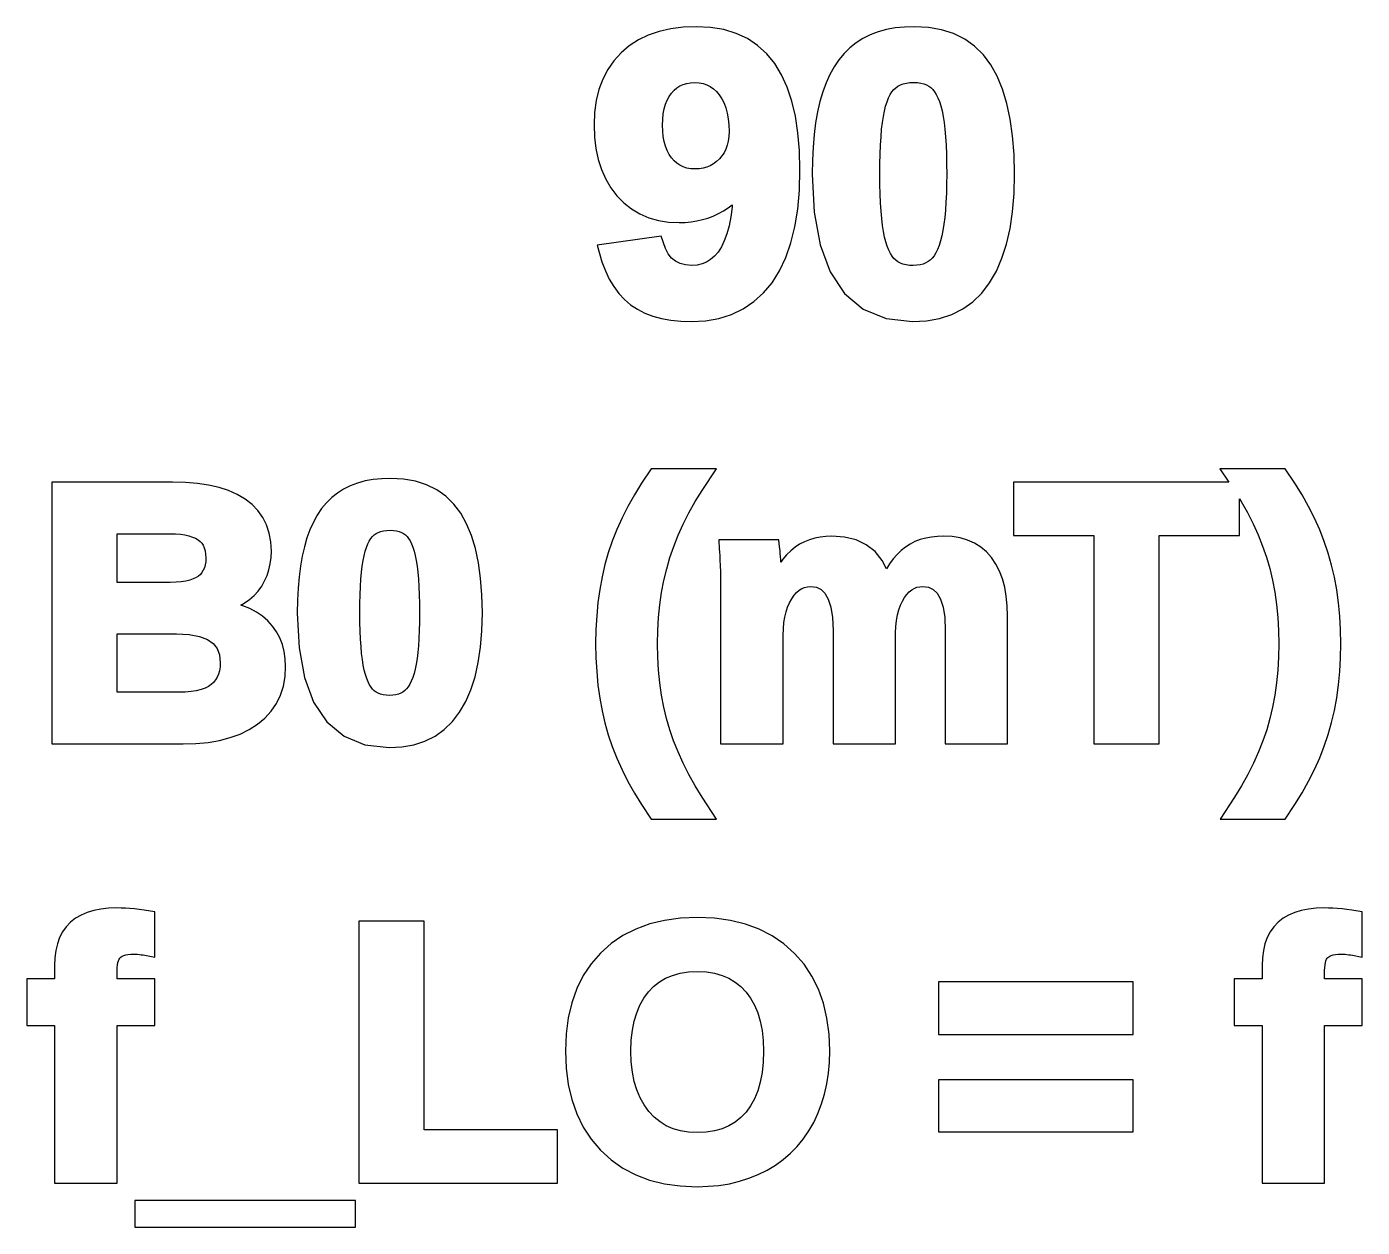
# Model space of a CAD drawing. Header units: metres. Extents: x 3 to 171, y -107 to -32.
# Drawn here: x 35.42 to 45.68, y -84.06 to -74.84 of the extents above; entities that cross this region are included whole.
import ezdxf

# ---------------------------------------------------------------- set-up
doc = ezdxf.new("R2010")
doc.units = ezdxf.units.M

msp = doc.modelspace()

# ---------------------------------------------------------------- linework, layer by layer
for p, q in [((40.4611, -74.8477), (40.3661, -74.8597)), ((40.5624, -74.8437), (40.4611, -74.8477)), ((40.6714, -74.8493), (40.5624, -74.8437)), ((40.7735, -74.8663), (40.6714, -74.8493)), ((42.1611, -74.8461), (42.0895, -74.8535)), ((42.2371, -74.8437), (42.1611, -74.8461)), ((42.3447, -74.8495), (42.2371, -74.8437)), ((42.4454, -74.8671), (42.3447, -74.8495)), ((40.1178, -74.9452), (40.0479, -74.9906)), ((40.1943, -74.9083), (40.1178, -74.9452)), ((40.2771, -74.8799), (40.1943, -74.9083)), ((40.3661, -74.8597), (40.2771, -74.8799)), ((40.8681, -74.895), (40.7735, -74.8663)), ((40.955, -74.9355), (40.8681, -74.895)), ((41.0336, -74.9878), (40.955, -74.9355)), ((41.8415, -74.9334), (41.7897, -74.9664)), ((41.8976, -74.9057), (41.8415, -74.9334)), ((41.9577, -74.8831), (41.8976, -74.9057)), ((42.0217, -74.8658), (41.9577, -74.8831)), ((42.0895, -74.8535), (42.0217, -74.8658)), ((42.5383, -74.8969), (42.4454, -74.8671)), ((42.6233, -74.9389), (42.5383, -74.8969)), ((42.6996, -74.9931), (42.6233, -74.9389)), ((39.9849, -75.0443), (39.9297, -75.1053)), ((40.0479, -74.9906), (39.9849, -75.0443)), ((41.1037, -75.0517), (41.0336, -74.9878)), ((41.1648, -75.1266), (41.1037, -75.0517)), ((41.6979, -75.0485), (41.6577, -75.0974)), ((41.7419, -75.0047), (41.6979, -75.0485)), ((41.7897, -74.9664), (41.7419, -75.0047)), ((42.7668, -75.0591), (42.6996, -74.9931)), ((39.9297, -75.1053), (39.883, -75.1728)), ((41.217, -75.2123), (41.1648, -75.1266)), ((41.6212, -75.1515), (41.5885, -75.2106)), ((41.6577, -75.0974), (41.6212, -75.1515)), ((42.8247, -75.1366), (42.7668, -75.0591)), ((42.8736, -75.2247), (42.8247, -75.1366)), ((39.8449, -75.2464), (39.8155, -75.3259)), ((39.883, -75.1728), (39.8449, -75.2464)), ((41.2607, -75.3084), (41.217, -75.2123)), ((41.5885, -75.2106), (41.5595, -75.2746)), ((42.9145, -75.3234), (42.8736, -75.2247)), ((39.8155, -75.3259), (39.7946, -75.4111)), ((40.3546, -75.3792), (40.3724, -75.3538)), ((40.3724, -75.3538), (40.3922, -75.3318)), ((40.3922, -75.3318), (40.4134, -75.3136)), ((40.4134, -75.3136), (40.4365, -75.2988)), ((40.4365, -75.2988), (40.4614, -75.2873)), ((40.4614, -75.2873), (40.4888, -75.2789)), ((40.4888, -75.2789), (40.5189, -75.2738)), ((40.5189, -75.2738), (40.5515, -75.272)), ((40.5515, -75.272), (40.5848, -75.274)), ((40.5848, -75.274), (40.6153, -75.2799)), ((40.6153, -75.2799), (40.6435, -75.2894)), ((40.6435, -75.2894), (40.6695, -75.3027)), ((40.6695, -75.3027), (40.6941, -75.3199)), ((40.6941, -75.3199), (40.7172, -75.3414)), ((40.7172, -75.3414), (40.739, -75.3675)), ((41.2961, -75.4147), (41.2607, -75.3084)), ((41.5341, -75.3435), (41.5123, -75.4175)), ((41.5595, -75.2746), (41.5341, -75.3435)), ((42.0514, -75.3652), (42.0648, -75.3441)), ((42.0648, -75.3441), (42.0787, -75.3268)), ((42.0787, -75.3268), (42.0936, -75.3127)), ((42.0936, -75.3127), (42.1102, -75.3008)), ((42.1102, -75.3008), (42.1292, -75.2909)), ((42.1292, -75.2909), (42.1509, -75.2829)), ((42.1509, -75.2829), (42.1754, -75.277)), ((42.1754, -75.277), (42.203, -75.2733)), ((42.203, -75.2733), (42.2335, -75.272)), ((42.2335, -75.272), (42.262, -75.2733)), ((42.262, -75.2733), (42.2875, -75.2768)), ((42.2875, -75.2768), (42.3103, -75.2826)), ((42.3103, -75.2826), (42.3304, -75.2903)), ((42.3304, -75.2903), (42.3483, -75.3)), ((42.3483, -75.3), (42.364, -75.3116)), ((42.364, -75.3116), (42.3783, -75.3256)), ((42.3783, -75.3256), (42.3918, -75.3427)), ((42.3918, -75.3427), (42.4048, -75.3637)), ((42.9476, -75.4326), (42.9145, -75.3234)), ((39.7946, -75.4111), (39.7822, -75.5018)), ((40.3167, -75.4745), (40.3268, -75.4392)), ((40.3268, -75.4392), (40.3394, -75.4077)), ((40.3394, -75.4077), (40.3546, -75.3792)), ((40.739, -75.3675), (40.7586, -75.3974)), ((40.7586, -75.3974), (40.7755, -75.4305)), ((40.7755, -75.4305), (40.7894, -75.467)), ((41.3234, -75.5313), (41.2961, -75.4147)), ((41.5123, -75.4175), (41.4939, -75.497)), ((42.0068, -75.4911), (42.0163, -75.4535)), ((42.0163, -75.4535), (42.027, -75.42)), ((42.027, -75.42), (42.0387, -75.3906)), ((42.0387, -75.3906), (42.0514, -75.3652)), ((42.4048, -75.3637), (42.4172, -75.389)), ((42.4172, -75.389), (42.4289, -75.4188)), ((42.4289, -75.4188), (42.4394, -75.4521)), ((42.4394, -75.4521), (42.449, -75.4902)), ((42.9731, -75.5524), (42.9476, -75.4326)), ((39.7822, -75.5018), (39.7781, -75.5978)), ((40.3034, -75.6009), (40.3049, -75.5551)), ((40.3049, -75.5551), (40.3093, -75.513)), ((40.3093, -75.513), (40.3167, -75.4745)), ((40.7894, -75.467), (40.8004, -75.507)), ((40.8004, -75.507), (40.8084, -75.5505)), ((40.8084, -75.5505), (40.8133, -75.5979)), ((41.3427, -75.6581), (41.3234, -75.5313)), ((41.4939, -75.497), (41.4789, -75.5818)), ((41.9916, -75.5792), (41.9987, -75.5325)), ((41.9987, -75.5325), (42.0068, -75.4911)), ((42.449, -75.4902), (42.4574, -75.5322)), ((42.4574, -75.5322), (42.4645, -75.5787)), ((42.9912, -75.6827), (42.9731, -75.5524)), ((39.7781, -75.5978), (39.7816, -75.6912)), ((40.3048, -75.646), (40.3034, -75.6009)), ((40.3093, -75.6877), (40.3048, -75.646)), ((40.8133, -75.5979), (40.815, -75.6483)), ((40.815, -75.6483), (40.8133, -75.6869)), ((41.3543, -75.7951), (41.3427, -75.6581)), ((41.4789, -75.5818), (41.4674, -75.672)), ((41.9807, -75.6892), (41.9856, -75.6311)), ((41.9856, -75.6311), (41.9916, -75.5792)), ((42.4645, -75.5787), (42.4707, -75.6311)), ((42.4707, -75.6311), (42.4758, -75.6892)), ((39.7816, -75.6912), (39.7921, -75.7793)), ((40.3165, -75.7263), (40.3093, -75.6877)), ((40.3266, -75.7618), (40.3165, -75.7263)), ((40.3393, -75.7942), (40.3266, -75.7618)), ((40.8008, -75.7545), (40.79, -75.7843)), ((40.8085, -75.7222), (40.8008, -75.7545)), ((40.8133, -75.6869), (40.8085, -75.7222)), ((41.4591, -75.7677), (41.4542, -75.8687)), ((41.4674, -75.672), (41.4591, -75.7677)), ((41.974, -75.8214), (41.9768, -75.753)), ((41.9768, -75.753), (41.9807, -75.6892)), ((42.4758, -75.6892), (42.4798, -75.7522)), ((42.4798, -75.7522), (42.4827, -75.8214)), ((43.0021, -75.8237), (42.9912, -75.6827)), ((39.7921, -75.7793), (39.8098, -75.8625)), ((39.8098, -75.8625), (39.8347, -75.9404)), ((40.3546, -75.8238), (40.3393, -75.7942)), ((40.3723, -75.8504), (40.3546, -75.8238)), ((40.392, -75.8734), (40.3723, -75.8504)), ((40.4134, -75.8925), (40.392, -75.8734)), ((40.7401, -75.8594), (40.718, -75.8798)), ((40.7598, -75.8364), (40.7401, -75.8594)), ((40.7764, -75.8115), (40.7598, -75.8364)), ((40.79, -75.7843), (40.7764, -75.8115)), ((41.3581, -75.9426), (41.3543, -75.7951)), ((41.4542, -75.8687), (41.4525, -75.9763)), ((41.9724, -75.8954), (41.974, -75.8214)), ((42.4827, -75.8214), (42.4844, -75.8954)), ((43.0057, -75.9754), (43.0021, -75.8237)), ((39.8347, -75.9404), (39.867, -76.0131)), ((40.4364, -75.9079), (40.4134, -75.8925)), ((40.4615, -75.9198), (40.4364, -75.9079)), ((40.4893, -75.9286), (40.4615, -75.9198)), ((40.5196, -75.9339), (40.4893, -75.9286)), ((40.5533, -75.9357), (40.5196, -75.9339)), ((40.5855, -75.9341), (40.5533, -75.9357)), ((40.6156, -75.9294), (40.5855, -75.9341)), ((40.6438, -75.9216), (40.6156, -75.9294)), ((40.6698, -75.9108), (40.6438, -75.9216)), ((40.6948, -75.8968), (40.6698, -75.9108)), ((40.718, -75.8798), (40.6948, -75.8968)), ((41.3539, -76.0995), (41.3581, -75.9426)), ((41.4525, -75.9763), (41.4675, -76.2681)), ((41.9718, -75.975), (41.9724, -75.8954)), ((41.9724, -76.0547), (41.9718, -75.975)), ((42.4849, -75.9757), (42.4843, -76.0523)), ((42.4844, -75.8954), (42.4849, -75.9757)), ((43.0019, -76.1249), (43.0057, -75.9754)), ((39.867, -76.0131), (39.9066, -76.0802)), ((39.9066, -76.0802), (39.9536, -76.1417)), ((41.9741, -76.1279), (41.9724, -76.0547)), ((42.4843, -76.0523), (42.4826, -76.1231)), ((39.9536, -76.1417), (40.007, -76.1962)), ((41.341, -76.2453), (41.3539, -76.0995)), ((41.9771, -76.1964), (41.9741, -76.1279)), ((42.4826, -76.1231), (42.4796, -76.1904)), ((42.9904, -76.2643), (43.0019, -76.1249)), ((40.007, -76.1962), (40.0658, -76.2426)), ((40.0658, -76.2426), (40.1298, -76.2806)), ((40.1298, -76.2806), (40.1987, -76.3102)), ((40.6924, -76.2973), (40.7328, -76.279)), ((40.7328, -76.279), (40.7715, -76.2581)), ((40.7715, -76.2581), (40.8075, -76.2347)), ((40.8075, -76.2347), (40.8389, -76.2102)), ((40.8374, -76.2297), (40.8276, -76.3048)), ((40.8389, -76.2102), (40.8374, -76.2297)), ((41.3196, -76.3801), (41.341, -76.2453)), ((41.4675, -76.2681), (41.5131, -76.5184)), ((41.9811, -76.2591), (41.9771, -76.1964)), ((41.9864, -76.3174), (41.9811, -76.2591)), ((42.4756, -76.2525), (42.4704, -76.309)), ((42.4796, -76.1904), (42.4756, -76.2525)), ((42.9713, -76.3936), (42.9904, -76.2643)), ((40.1987, -76.3102), (40.2723, -76.3311)), ((40.2723, -76.3311), (40.3502, -76.3436)), ((40.3502, -76.3436), (40.4319, -76.3476)), ((40.4319, -76.3476), (40.4777, -76.3462)), ((40.4777, -76.3462), (40.5222, -76.3421)), ((40.5222, -76.3421), (40.566, -76.3351)), ((40.566, -76.3351), (40.609, -76.3253)), ((40.609, -76.3253), (40.6511, -76.3127)), ((40.6511, -76.3127), (40.6924, -76.2973)), ((40.8142, -76.3729), (40.7976, -76.4338)), ((40.8276, -76.3048), (40.8142, -76.3729)), ((41.2894, -76.504), (41.3196, -76.3801)), ((41.9926, -76.3692), (41.9864, -76.3174)), ((42.0001, -76.4164), (41.9926, -76.3692)), ((42.464, -76.3611), (42.4566, -76.4081)), ((42.4704, -76.309), (42.464, -76.3611)), ((40.2934, -76.4527), (39.8012, -76.5217)), ((40.3251, -76.5463), (40.2934, -76.4527)), ((40.7778, -76.4875), (40.755, -76.534)), ((40.7976, -76.4338), (40.7778, -76.4875)), ((42.0087, -76.4584), (42.0001, -76.4164)), ((42.0184, -76.4963), (42.0087, -76.4584)), ((42.4382, -76.4888), (42.4272, -76.5231)), ((42.448, -76.4504), (42.4382, -76.4888)), ((42.4566, -76.4081), (42.448, -76.4504)), ((42.9442, -76.5129), (42.9713, -76.3936)), ((39.8012, -76.5217), (39.8386, -76.6495)), ((40.347, -76.5879), (40.3251, -76.5463)), ((40.3728, -76.6203), (40.347, -76.5879)), ((40.7296, -76.5736), (40.7021, -76.6061)), ((40.755, -76.534), (40.7296, -76.5736)), ((41.2501, -76.6169), (41.2894, -76.504)), ((41.5131, -76.5184), (41.5903, -76.7267)), ((42.0291, -76.53), (42.0184, -76.4963)), ((42.041, -76.5598), (42.0291, -76.53)), ((42.0536, -76.5852), (42.041, -76.5598)), ((42.0669, -76.6064), (42.0536, -76.5852)), ((42.4022, -76.5797), (42.3885, -76.6019)), ((42.4151, -76.5535), (42.4022, -76.5797)), ((42.4272, -76.5231), (42.4151, -76.5535)), ((42.9092, -76.6222), (42.9442, -76.5129)), ((39.8386, -76.6495), (39.8644, -76.718)), ((40.4028, -76.6448), (40.3728, -76.6203)), ((40.4378, -76.6623), (40.4028, -76.6448)), ((40.4792, -76.6733), (40.4378, -76.6623)), ((40.528, -76.6771), (40.4792, -76.6733)), ((40.5692, -76.6742), (40.528, -76.6771)), ((40.6067, -76.6657), (40.5692, -76.6742)), ((40.6409, -76.6516), (40.6067, -76.6657)), ((40.6726, -76.6319), (40.6409, -76.6516)), ((40.7021, -76.6061), (40.6726, -76.6319)), ((41.2017, -76.7187), (41.2501, -76.6169)), ((42.0804, -76.6234), (42.0669, -76.6064)), ((42.0949, -76.6374), (42.0804, -76.6234)), ((42.1109, -76.649), (42.0949, -76.6374)), ((42.1292, -76.6588), (42.1109, -76.649)), ((42.1495, -76.6666), (42.1292, -76.6588)), ((42.1728, -76.6724), (42.1495, -76.6666)), ((42.1988, -76.676), (42.1728, -76.6724)), ((42.2276, -76.6772), (42.1988, -76.676)), ((42.2557, -76.6759), (42.2276, -76.6772)), ((42.2813, -76.6722), (42.2557, -76.6759)), ((42.3042, -76.6661), (42.2813, -76.6722)), ((42.3246, -76.658), (42.3042, -76.6661)), ((42.3428, -76.6477), (42.3246, -76.658)), ((42.3593, -76.6352), (42.3428, -76.6477)), ((42.3743, -76.6202), (42.3593, -76.6352)), ((42.3885, -76.6019), (42.3743, -76.6202)), ((42.8661, -76.7213), (42.9092, -76.6222)), ((39.8644, -76.718), (39.8944, -76.7813)), ((39.8944, -76.7813), (39.9288, -76.8391)), ((41.1441, -76.8091), (41.2017, -76.7187)), ((41.5903, -76.7267), (41.7008, -76.8921)), ((42.8145, -76.8103), (42.8661, -76.7213)), ((39.9288, -76.8391), (39.9675, -76.8913)), ((39.9675, -76.8913), (40.0107, -76.9378)), ((41.0037, -76.9549), (41.0779, -76.8879)), ((41.0779, -76.8879), (41.1441, -76.8091)), ((41.7008, -76.8921), (41.8449, -77.012)), ((42.6857, -76.9554), (42.7544, -76.8886)), ((42.7544, -76.8886), (42.8145, -76.8103)), ((40.0107, -76.9378), (40.0583, -76.9784)), ((40.0583, -76.9784), (40.1107, -77.0131)), ((40.9218, -77.0099), (41.0037, -76.9549)), ((42.6085, -77.0103), (42.6857, -76.9554)), ((40.1107, -77.0131), (40.1679, -77.0422)), ((40.1679, -77.0422), (40.2299, -77.0658)), ((40.2299, -77.0658), (40.2965, -77.084)), ((40.2965, -77.084), (40.3676, -77.0968)), ((40.3676, -77.0968), (40.4432, -77.1045)), ((40.4432, -77.1045), (40.5239, -77.107)), ((40.5239, -77.107), (40.6329, -77.101)), ((40.6329, -77.101), (40.7361, -77.083)), ((40.7361, -77.083), (40.8325, -77.0526)), ((40.8325, -77.0526), (40.9218, -77.0099)), ((41.8449, -77.012), (42.0205, -77.0838)), ((42.0205, -77.0838), (42.2231, -77.1071)), ((42.2231, -77.1071), (42.3312, -77.1011)), ((42.3312, -77.1011), (42.4308, -77.0831)), ((42.4308, -77.0831), (42.5234, -77.0529)), ((42.5234, -77.0529), (42.6085, -77.0103)), ((38.0201, -78.3319), (37.9615, -78.3478)), ((38.0821, -78.3207), (38.0201, -78.3319)), ((38.1476, -78.314), (38.0821, -78.3207)), ((38.217, -78.3118), (38.1476, -78.314)), ((38.3153, -78.3171), (38.217, -78.3118)), ((38.4073, -78.3332), (38.3153, -78.3171)), ((38.4925, -78.3604), (38.4073, -78.3332)), ((40.2161, -78.2386), (40.1423, -78.3487)), ((40.7173, -78.2386), (40.2161, -78.2386)), ((40.6072, -78.4038), (40.7173, -78.2386)), ((45.0845, -78.2386), (44.5832, -78.2386)), ((44.5832, -78.2386), (44.6511, -78.3403)), ((45.1587, -78.3495), (45.0845, -78.2386)), ((36.5415, -78.3403), (35.6161, -78.3403)), ((35.6161, -78.3403), (35.6161, -80.3512)), ((36.6401, -78.3428), (36.5415, -78.3403)), ((36.7327, -78.3505), (36.6401, -78.3428)), ((36.8189, -78.3634), (36.7327, -78.3505)), ((36.8985, -78.3817), (36.8189, -78.3634)), ((36.9718, -78.4055), (36.8985, -78.3817)), ((37.0385, -78.4349), (36.9718, -78.4055)), ((37.0986, -78.4702), (37.0385, -78.4349)), ((37.8075, -78.4242), (37.7637, -78.4593)), ((37.855, -78.3939), (37.8075, -78.4242)), ((37.9064, -78.3685), (37.855, -78.3939)), ((37.9615, -78.3478), (37.9064, -78.3685)), ((38.5703, -78.3989), (38.4925, -78.3604)), ((38.6403, -78.4486), (38.5703, -78.3989)), ((40.0876, -78.4376), (40.0378, -78.5265)), ((40.1423, -78.3487), (40.0876, -78.4376)), ((40.5541, -78.4904), (40.6072, -78.4038)), ((44.6511, -78.3403), (42.9982, -78.3403)), ((42.9982, -78.3403), (42.9982, -78.7495)), ((45.2136, -78.439), (45.1587, -78.3495)), ((45.2636, -78.5285), (45.2136, -78.439)), ((37.1517, -78.5114), (37.0986, -78.4702)), ((37.1971, -78.5585), (37.1517, -78.5114)), ((37.7234, -78.4994), (37.6865, -78.5443)), ((37.7637, -78.4593), (37.7234, -78.4994)), ((38.7019, -78.5092), (38.6403, -78.4486)), ((38.7549, -78.5801), (38.7019, -78.5092)), ((40.0378, -78.5265), (39.9928, -78.6156)), ((40.5059, -78.5766), (40.5541, -78.4904)), ((44.7338, -78.7495), (44.7338, -78.4695)), ((44.7338, -78.4695), (44.7459, -78.4892)), ((44.7459, -78.4892), (44.7938, -78.5748)), ((45.3087, -78.6181), (45.2636, -78.5285)), ((37.2345, -78.6112), (37.1971, -78.5585)), ((37.2635, -78.6692), (37.2345, -78.6112)), ((37.6532, -78.5938), (37.6233, -78.6478)), ((37.6865, -78.5443), (37.6532, -78.5938)), ((38.7997, -78.6607), (38.7549, -78.5801)), ((39.9928, -78.6156), (39.9527, -78.7047)), ((40.4624, -78.6627), (40.5059, -78.5766)), ((44.7938, -78.5748), (44.8373, -78.6608)), ((45.3488, -78.7076), (45.3087, -78.6181)), ((36.1162, -79.1106), (36.1162, -78.7373)), ((36.1162, -78.7373), (36.5213, -78.7373)), ((36.5213, -78.7373), (36.5639, -78.7384)), ((36.5639, -78.7384), (36.6019, -78.7414)), ((36.6019, -78.7414), (36.6367, -78.7465)), ((36.6367, -78.7465), (36.6673, -78.7533)), ((37.2841, -78.7319), (37.2635, -78.6692)), ((37.2963, -78.7991), (37.2841, -78.7319)), ((37.5968, -78.7063), (37.5736, -78.7692)), ((37.6233, -78.6478), (37.5968, -78.7063)), ((38.0762, -78.7586), (38.0894, -78.7462)), ((38.0894, -78.7462), (38.104, -78.7357)), ((38.104, -78.7357), (38.1206, -78.7271)), ((38.1206, -78.7271), (38.1399, -78.7199)), ((38.1399, -78.7199), (38.1616, -78.7147)), ((38.1616, -78.7147), (38.1863, -78.7114)), ((38.1863, -78.7114), (38.2136, -78.7102)), ((38.2136, -78.7102), (38.2392, -78.7113)), ((38.2392, -78.7113), (38.2619, -78.7145)), ((38.2619, -78.7145), (38.282, -78.7196)), ((38.282, -78.7196), (38.3, -78.7265)), ((38.3, -78.7265), (38.3155, -78.735)), ((38.3155, -78.735), (38.3294, -78.7452)), ((38.3294, -78.7452), (38.3419, -78.7574)), ((38.837, -78.7509), (38.7997, -78.6607)), ((39.9527, -78.7047), (39.9175, -78.794)), ((40.4237, -78.7484), (40.4624, -78.6627)), ((44.8373, -78.6608), (44.8761, -78.7464)), ((44.8761, -78.7464), (44.9101, -78.8319)), ((45.384, -78.7972), (45.3488, -78.7076)), ((36.6673, -78.7533), (36.6946, -78.7619)), ((36.6946, -78.7619), (36.7179, -78.772)), ((36.7179, -78.772), (36.7374, -78.7831)), ((36.7374, -78.7831), (36.7531, -78.7954)), ((36.7531, -78.7954), (36.7659, -78.8094)), ((36.7659, -78.8094), (36.7766, -78.8258)), ((36.7766, -78.8258), (36.7853, -78.8451)), ((36.7853, -78.8451), (36.7918, -78.8679)), ((37.3002, -78.87), (37.2963, -78.7991)), ((37.5536, -78.8368), (37.5368, -78.9093)), ((37.5736, -78.7692), (37.5536, -78.8368)), ((38.0205, -78.8719), (38.0301, -78.8419)), ((38.0301, -78.8419), (38.0408, -78.8152)), ((38.0408, -78.8152), (38.0521, -78.7927)), ((38.0521, -78.7927), (38.0641, -78.7738)), ((38.0641, -78.7738), (38.0762, -78.7586)), ((38.3419, -78.7574), (38.3538, -78.7725)), ((38.3538, -78.7725), (38.3654, -78.7913)), ((38.3654, -78.7913), (38.3766, -78.8141)), ((38.3766, -78.8141), (38.3869, -78.8404)), ((38.3869, -78.8404), (38.3965, -78.871)), ((38.8672, -78.8506), (38.837, -78.7509)), ((39.9175, -78.794), (39.8872, -78.8833)), ((40.3603, -78.9194), (40.3896, -78.8341)), ((40.3896, -78.8341), (40.4237, -78.7484)), ((41.1953, -78.7838), (40.7347, -78.7838)), ((40.7347, -78.7838), (40.7393, -78.8544)), ((41.2024, -78.837), (41.1953, -78.7838)), ((41.2038, -78.8507), (41.2024, -78.837)), ((41.3208, -78.8408), (41.2877, -78.8674)), ((41.3558, -78.8179), (41.3208, -78.8408)), ((41.3926, -78.7987), (41.3558, -78.8179)), ((41.4312, -78.7829), (41.3926, -78.7987)), ((41.4716, -78.7707), (41.4312, -78.7829)), ((41.5135, -78.7621), (41.4716, -78.7707)), ((41.5569, -78.757), (41.5135, -78.7621)), ((41.6027, -78.7552), (41.5569, -78.757)), ((41.7003, -78.7623), (41.6027, -78.7552)), ((41.7892, -78.7841), (41.7003, -78.7623)), ((41.868, -78.8213), (41.7892, -78.7841)), ((41.9352, -78.874), (41.868, -78.8213)), ((42.1681, -78.8392), (42.1349, -78.8656)), ((42.2034, -78.8166), (42.1681, -78.8392)), ((42.2413, -78.7976), (42.2034, -78.8166)), ((42.2814, -78.7822), (42.2413, -78.7976)), ((42.3237, -78.7703), (42.2814, -78.7822)), ((42.3681, -78.7619), (42.3237, -78.7703)), ((42.4146, -78.7569), (42.3681, -78.7619)), ((42.4634, -78.7553), (42.4146, -78.7569)), ((42.5275, -78.7585), (42.4634, -78.7553)), ((42.5882, -78.7684), (42.5275, -78.7585)), ((42.6453, -78.785), (42.5882, -78.7684)), ((42.6983, -78.8087), (42.6453, -78.785)), ((42.747, -78.8393), (42.6983, -78.8087)), ((42.7908, -78.8767), (42.747, -78.8393)), ((42.9982, -78.7495), (43.6153, -78.7495)), ((43.6153, -78.7495), (43.6153, -80.3512)), ((44.1154, -80.3512), (44.1154, -78.7495)), ((44.1154, -78.7495), (44.7338, -78.7495)), ((44.9101, -78.8319), (44.9397, -78.9176)), ((45.4141, -78.8868), (45.384, -78.7972)), ((36.7918, -78.8679), (36.7959, -78.8944)), ((36.7959, -78.8944), (36.7973, -78.9246)), ((36.7973, -78.9246), (36.796, -78.9521)), ((37.2921, -78.9679), (37.2982, -78.92)), ((37.2982, -78.92), (37.3002, -78.87)), ((37.5368, -78.9093), (37.5232, -78.9866)), ((37.9983, -78.9856), (38.0046, -78.9433)), ((38.0046, -78.9433), (38.012, -78.9057)), ((38.012, -78.9057), (38.0205, -78.8719)), ((38.3965, -78.871), (38.4051, -78.9048)), ((38.4051, -78.9048), (38.4127, -78.9431)), ((38.4127, -78.9431), (38.4192, -78.9851)), ((38.8905, -78.9598), (38.8672, -78.8506)), ((39.8872, -78.8833), (39.8613, -78.9742)), ((40.3353, -79.006), (40.3603, -78.9194)), ((40.7393, -78.8544), (40.7404, -78.8723)), ((40.7404, -78.8723), (40.7426, -78.9099)), ((40.7426, -78.9099), (40.7436, -78.9296)), ((40.7436, -78.9296), (40.7446, -78.95)), ((40.7446, -78.95), (40.7456, -78.9711)), ((41.2054, -78.8675), (41.2038, -78.8507)), ((41.2069, -78.8876), (41.2054, -78.8675)), ((41.2086, -78.9111), (41.2069, -78.8876)), ((41.2104, -78.938), (41.2086, -78.9111)), ((41.2114, -78.9542), (41.2104, -78.938)), ((41.2271, -78.9324), (41.2114, -78.9542)), ((41.2564, -78.8981), (41.2271, -78.9324)), ((41.2877, -78.8674), (41.2564, -78.8981)), ((41.9895, -78.9412), (41.9352, -78.874)), ((42.0227, -79.0061), (41.9895, -78.9412)), ((42.074, -78.9305), (42.0461, -78.9686)), ((42.1035, -78.8961), (42.074, -78.9305)), ((42.1349, -78.8656), (42.1035, -78.8961)), ((42.8295, -78.9204), (42.7908, -78.8767)), ((42.8629, -78.9699), (42.8295, -78.9204)), ((44.9397, -78.9176), (44.9648, -79.0041)), ((45.4398, -78.9778), (45.4141, -78.8868)), ((36.7552, -79.0486), (36.7403, -79.0619)), ((36.7676, -79.0338), (36.7552, -79.0486)), ((36.7779, -79.0171), (36.7676, -79.0338)), ((36.7861, -78.9981), (36.7779, -79.0171)), ((36.7922, -78.9766), (36.7861, -78.9981)), ((36.796, -78.9521), (36.7922, -78.9766)), ((37.2675, -79.0578), (37.2819, -79.0138)), ((37.2819, -79.0138), (37.2921, -78.9679)), ((37.5232, -78.9866), (37.5126, -79.0688)), ((37.9883, -79.0852), (37.9928, -79.0327)), ((37.9928, -79.0327), (37.9983, -78.9856)), ((38.4192, -78.9851), (38.4248, -79.0327)), ((38.4248, -79.0327), (38.4294, -79.0855)), ((38.907, -79.0786), (38.8905, -78.9598)), ((39.8613, -78.9742), (39.8394, -79.068)), ((40.3141, -79.0951), (40.3353, -79.006)), ((40.7456, -78.9711), (40.7465, -78.9931)), ((40.7465, -78.9931), (40.7472, -79.0168)), ((40.7472, -79.0168), (40.7478, -79.0423)), ((40.7478, -79.0423), (40.7483, -79.0693)), ((42.0461, -78.9686), (42.0227, -79.0061)), ((42.8908, -79.0245), (42.8629, -78.9699)), ((42.9133, -79.084), (42.8908, -79.0245)), ((44.9648, -79.0041), (44.9863, -79.0939)), ((45.4615, -79.0715), (45.4398, -78.9778)), ((36.5239, -79.1106), (36.1162, -79.1106)), ((36.5686, -79.1095), (36.5239, -79.1106)), ((36.608, -79.1062), (36.5686, -79.1095)), ((36.6431, -79.1007), (36.608, -79.1062)), ((36.674, -79.0933), (36.6431, -79.1007)), ((36.7004, -79.0842), (36.674, -79.0933)), ((36.7223, -79.0737), (36.7004, -79.0842)), ((36.7403, -79.0619), (36.7223, -79.0737)), ((37.1989, -79.1766), (37.2259, -79.1393)), ((37.2259, -79.1393), (37.2488, -79.0997)), ((37.2488, -79.0997), (37.2675, -79.0578)), ((37.5051, -79.1559), (37.5006, -79.248)), ((37.5126, -79.0688), (37.5051, -79.1559)), ((37.9823, -79.2051), (37.9848, -79.1432)), ((37.9848, -79.1432), (37.9883, -79.0852)), ((38.4294, -79.0855), (38.433, -79.1425)), ((38.433, -79.1425), (38.4356, -79.2051)), ((38.9169, -79.207), (38.907, -79.0786)), ((39.8394, -79.068), (39.8216, -79.1648)), ((40.2966, -79.1872), (40.3141, -79.0951)), ((40.7483, -79.0693), (40.7486, -79.0986)), ((40.7486, -79.0986), (40.7488, -79.1295)), ((40.7488, -79.1295), (40.7489, -79.1621)), ((41.3726, -79.1576), (41.3937, -79.1488)), ((41.3937, -79.1488), (41.416, -79.1434)), ((41.416, -79.1434), (41.439, -79.1417)), ((41.439, -79.1417), (41.4851, -79.1479)), ((41.4851, -79.1479), (41.5206, -79.1647)), ((42.2162, -79.1679), (42.2358, -79.1563)), ((42.2358, -79.1563), (42.2561, -79.1482)), ((42.2561, -79.1482), (42.278, -79.1433)), ((42.278, -79.1433), (42.3, -79.1417)), ((42.3, -79.1417), (42.3463, -79.1479)), ((42.3463, -79.1479), (42.3817, -79.1647)), ((42.9306, -79.1483), (42.9133, -79.084)), ((42.9428, -79.2173), (42.9306, -79.1483)), ((44.9863, -79.0939), (45.0037, -79.1856)), ((45.4792, -79.1679), (45.4615, -79.0715)), ((37.0918, -79.2702), (37.1316, -79.2426)), ((37.1316, -79.2426), (37.1674, -79.2113)), ((37.1674, -79.2113), (37.1989, -79.1766)), ((37.5006, -79.248), (37.4991, -79.346)), ((37.9808, -79.2724), (37.9823, -79.2051)), ((38.4356, -79.2051), (38.4372, -79.2725)), ((38.9202, -79.3451), (38.9169, -79.207)), ((39.8216, -79.1648), (39.8077, -79.2645)), ((40.2831, -79.2819), (40.2966, -79.1872)), ((40.7489, -79.1621), (40.7489, -80.3512)), ((41.2783, -79.2665), (41.2952, -79.2358)), ((41.2952, -79.2358), (41.3137, -79.209)), ((41.3137, -79.209), (41.3328, -79.1873)), ((41.3328, -79.1873), (41.3524, -79.1703)), ((41.3524, -79.1703), (41.3726, -79.1576)), ((41.5206, -79.1647), (41.5504, -79.1935)), ((41.5504, -79.1935), (41.576, -79.238)), ((41.576, -79.238), (41.5959, -79.3002)), ((42.1303, -79.2862), (42.1446, -79.2549)), ((42.1446, -79.2549), (42.161, -79.2269)), ((42.161, -79.2269), (42.1788, -79.2028)), ((42.1788, -79.2028), (42.1973, -79.1832)), ((42.1973, -79.1832), (42.2162, -79.1679)), ((42.3817, -79.1647), (42.4117, -79.1936)), ((42.4117, -79.1936), (42.4372, -79.238)), ((42.4372, -79.238), (42.4571, -79.3002)), ((42.9501, -79.291), (42.9428, -79.2173)), ((45.0037, -79.1856), (45.0173, -79.2809)), ((45.493, -79.2671), (45.4792, -79.1679)), ((37.0657, -79.2845), (37.0918, -79.2702)), ((37.0809, -79.2893), (37.0657, -79.2845)), ((37.1357, -79.3119), (37.0809, -79.2893)), ((37.1862, -79.3389), (37.1357, -79.3119)), ((37.2323, -79.3704), (37.1862, -79.3389)), ((37.4991, -79.346), (37.5128, -79.6117)), ((37.9803, -79.3447), (37.9808, -79.2724)), ((37.9808, -79.4172), (37.9803, -79.3447)), ((38.4377, -79.3454), (38.4371, -79.415)), ((38.4372, -79.2725), (38.4377, -79.3454)), ((38.9167, -79.4813), (38.9202, -79.3451)), ((39.8077, -79.2645), (39.7979, -79.3671)), ((40.2734, -79.3798), (40.2831, -79.2819)), ((41.2424, -79.3766), (41.2519, -79.3369)), ((41.2519, -79.3369), (41.2639, -79.3001)), ((41.2639, -79.3001), (41.2783, -79.2665)), ((41.5959, -79.3002), (41.6085, -79.3804)), ((42.0998, -79.4027), (42.1077, -79.3602)), ((42.1077, -79.3602), (42.1179, -79.3214)), ((42.1179, -79.3214), (42.1303, -79.2862)), ((42.4571, -79.3002), (42.4697, -79.3804)), ((42.9525, -79.3687), (42.9501, -79.291)), ((45.0173, -79.2809), (45.0271, -79.3788)), ((45.5028, -79.369), (45.493, -79.2671)), ((37.2737, -79.4062), (37.2323, -79.3704)), ((37.31, -79.4462), (37.2737, -79.4062)), ((37.3408, -79.4898), (37.31, -79.4462)), ((37.9824, -79.4836), (37.9808, -79.4172)), ((38.4371, -79.415), (38.4356, -79.4792)), ((39.7979, -79.3671), (39.7919, -79.4726)), ((40.2676, -79.4795), (40.2734, -79.3798)), ((41.2314, -79.4659), (41.2356, -79.4194)), ((41.2356, -79.4194), (41.2424, -79.3766)), ((41.6085, -79.3804), (41.6129, -79.4792)), ((42.0912, -79.4984), (42.0943, -79.4491)), ((42.0943, -79.4491), (42.0998, -79.4027)), ((42.4697, -79.3804), (42.4741, -79.4792)), ((42.9525, -80.3512), (42.9525, -79.3687)), ((45.0271, -79.3788), (45.033, -79.4792)), ((45.5087, -79.4737), (45.5028, -79.369)), ((36.1162, -79.9542), (36.1162, -79.5063)), ((36.1162, -79.5063), (36.5722, -79.5063)), ((36.5722, -79.5063), (36.6696, -79.5115)), ((36.6696, -79.5115), (36.7483, -79.5265)), ((36.7483, -79.5265), (36.8092, -79.5501)), ((36.8092, -79.5501), (36.8533, -79.5808)), ((37.366, -79.537), (37.3408, -79.4898)), ((37.3855, -79.5874), (37.366, -79.537)), ((37.9851, -79.5458), (37.9824, -79.4836)), ((37.9888, -79.603), (37.9851, -79.5458)), ((38.4329, -79.5403), (38.4292, -79.5967)), ((38.4356, -79.4792), (38.4329, -79.5403)), ((38.9063, -79.6083), (38.9167, -79.4813)), ((39.7919, -79.4726), (39.79, -79.5811)), ((40.2657, -79.5824), (40.2676, -79.4795)), ((41.23, -79.5151), (41.2314, -79.4659)), ((41.23, -80.3512), (41.23, -79.5151)), ((41.6129, -79.4792), (41.6129, -80.3512)), ((42.0912, -80.3512), (42.0912, -79.4984)), ((42.4741, -79.4792), (42.4741, -80.3512)), ((45.033, -79.4792), (45.0349, -79.5824)), ((45.5106, -79.5811), (45.5087, -79.4737)), ((36.8533, -79.5808), (36.8834, -79.6186)), ((36.8834, -79.6186), (36.9018, -79.6657)), ((36.9018, -79.6657), (36.9085, -79.7264)), ((37.3992, -79.6408), (37.3855, -79.5874)), ((37.4074, -79.697), (37.3992, -79.6408)), ((37.5128, -79.6117), (37.5544, -79.84)), ((37.9935, -79.6556), (37.9888, -79.603)), ((37.9992, -79.7025), (37.9935, -79.6556)), ((38.4245, -79.648), (38.4187, -79.6951)), ((38.4292, -79.5967), (38.4245, -79.648)), ((38.8888, -79.7262), (38.9063, -79.6083)), ((39.79, -79.5811), (39.7919, -79.6899)), ((40.2676, -79.685), (40.2657, -79.5824)), ((45.0349, -79.5824), (45.033, -79.6854)), ((45.5087, -79.6892), (45.5106, -79.5811)), ((36.907, -79.7584), (36.9024, -79.7885)), ((36.9085, -79.7264), (36.907, -79.7584)), ((37.4058, -79.8338), (37.4101, -79.7563)), ((37.4101, -79.7563), (37.4074, -79.697)), ((38.006, -79.7454), (37.9992, -79.7025)), ((38.0137, -79.7832), (38.006, -79.7454)), ((38.412, -79.7376), (38.4042, -79.776)), ((38.4187, -79.6951), (38.412, -79.7376)), ((38.8642, -79.835), (38.8888, -79.7262)), ((39.7919, -79.6899), (39.7979, -79.7958)), ((40.2733, -79.7845), (40.2676, -79.685)), ((45.033, -79.6854), (45.0273, -79.7851)), ((45.5028, -79.7944), (45.5087, -79.6892)), ((36.8724, -79.8598), (36.857, -79.8785)), ((36.8849, -79.8389), (36.8724, -79.8598)), ((36.895, -79.8152), (36.8849, -79.8389)), ((36.9024, -79.7885), (36.895, -79.8152)), ((37.3928, -79.9072), (37.4058, -79.8338)), ((37.5544, -79.84), (37.6249, -80.0302)), ((38.0224, -79.8173), (38.0137, -79.7832)), ((38.0323, -79.848), (38.0224, -79.8173)), ((38.0428, -79.8745), (38.0323, -79.848)), ((38.0541, -79.8972), (38.0428, -79.8745)), ((38.3747, -79.8688), (38.3631, -79.8923)), ((38.3855, -79.8416), (38.3747, -79.8688)), ((38.3954, -79.8106), (38.3855, -79.8416)), ((38.4042, -79.776), (38.3954, -79.8106)), ((38.8322, -79.9347), (38.8642, -79.835)), ((39.7979, -79.7958), (39.8077, -79.8987)), ((40.283, -79.8817), (40.2733, -79.7845)), ((45.0273, -79.7851), (45.0177, -79.8825)), ((45.493, -79.8969), (45.5028, -79.7944)), ((36.5876, -79.9542), (36.1162, -79.9542)), ((36.6385, -79.9528), (36.5876, -79.9542)), ((36.6839, -79.9489), (36.6385, -79.9528)), ((36.7242, -79.9424), (36.6839, -79.9489)), ((36.7602, -79.9335), (36.7242, -79.9424)), ((36.7909, -79.9225), (36.7602, -79.9335)), ((36.8171, -79.9095), (36.7909, -79.9225)), ((36.8389, -79.8949), (36.8171, -79.9095)), ((36.857, -79.8785), (36.8389, -79.8949)), ((37.3397, -80.0402), (37.3707, -79.9762)), ((37.3707, -79.9762), (37.3928, -79.9072)), ((38.0659, -79.9161), (38.0541, -79.8972)), ((38.0778, -79.9311), (38.0659, -79.9161)), ((38.0906, -79.9434), (38.0778, -79.9311)), ((38.1047, -79.9537), (38.0906, -79.9434)), ((38.1206, -79.9622), (38.1047, -79.9537)), ((38.1387, -79.9691), (38.1206, -79.9622)), ((38.1593, -79.9743), (38.1387, -79.9691)), ((38.1824, -79.9775), (38.1593, -79.9743)), ((38.2563, -79.9741), (38.2334, -79.9774)), ((38.2765, -79.9687), (38.2563, -79.9741)), ((38.2944, -79.9615), (38.2765, -79.9687)), ((38.3106, -79.9525), (38.2944, -79.9615)), ((38.325, -79.9415), (38.3106, -79.9525)), ((38.3383, -79.9283), (38.325, -79.9415)), ((38.3508, -79.9122), (38.3383, -79.9283)), ((38.3631, -79.8923), (38.3508, -79.9122)), ((38.7928, -80.0253), (38.8322, -79.9347)), ((39.8077, -79.8987), (39.8216, -79.9987)), ((40.2964, -79.976), (40.283, -79.8817)), ((40.3137, -80.0675), (40.2964, -79.976)), ((45.0044, -79.9764), (44.9872, -80.0681)), ((45.0177, -79.8825), (45.0044, -79.9764)), ((45.4792, -79.9964), (45.493, -79.8969)), ((37.2997, -80.0989), (37.3397, -80.0402)), ((37.6249, -80.0302), (37.726, -80.1815)), ((38.2084, -79.9786), (38.1824, -79.9775)), ((38.2334, -79.9774), (38.2084, -79.9786)), ((38.7457, -80.1067), (38.7928, -80.0253)), ((39.8216, -79.9987), (39.8394, -80.0957)), ((40.3347, -80.156), (40.3137, -80.0675)), ((44.9872, -80.0681), (44.9663, -80.1564)), ((45.4615, -80.0932), (45.4792, -79.9964)), ((37.1944, -80.1992), (37.2512, -80.152)), ((37.2512, -80.152), (37.2997, -80.0989)), ((37.726, -80.1815), (37.858, -80.2915)), ((38.6276, -80.2396), (38.6906, -80.1784)), ((38.6906, -80.1784), (38.7457, -80.1067)), ((39.8394, -80.0957), (39.8613, -80.1898)), ((40.3596, -80.2422), (40.3347, -80.156)), ((44.9663, -80.1564), (44.9416, -80.2421)), ((45.4398, -80.187), (45.4615, -80.0932)), ((36.9845, -80.3025), (37.0605, -80.2746)), ((37.0605, -80.2746), (37.1305, -80.2402)), ((37.1305, -80.2402), (37.1944, -80.1992)), ((38.5569, -80.2899), (38.6276, -80.2396)), ((39.8613, -80.1898), (39.8871, -80.2808)), ((39.8871, -80.2808), (39.9175, -80.3704)), ((40.3887, -80.3268), (40.3596, -80.2422)), ((44.9416, -80.2421), (44.9125, -80.3271)), ((45.384, -80.3676), (45.4142, -80.278)), ((45.4142, -80.278), (45.4398, -80.187)), ((35.6161, -80.3512), (36.623, -80.3512)), ((36.623, -80.3512), (36.7215, -80.3483)), ((36.7215, -80.3483), (36.815, -80.3392)), ((36.815, -80.3392), (36.9026, -80.324)), ((36.9026, -80.324), (36.9845, -80.3025)), ((37.858, -80.2915), (38.0189, -80.3572)), ((38.0189, -80.3572), (38.2041, -80.3785)), ((38.2041, -80.3785), (38.303, -80.373)), ((38.303, -80.373), (38.3941, -80.3566)), ((38.3941, -80.3566), (38.4789, -80.3289)), ((38.4789, -80.3289), (38.5569, -80.2899)), ((39.9175, -80.3704), (39.9527, -80.4599)), ((40.4228, -80.4127), (40.3887, -80.3268)), ((40.7489, -80.3512), (41.23, -80.3512)), ((41.6129, -80.3512), (42.0912, -80.3512)), ((42.4741, -80.3512), (42.9525, -80.3512)), ((43.6153, -80.3512), (44.1154, -80.3512)), ((44.9125, -80.3271), (44.8787, -80.412)), ((45.3488, -80.4573), (45.384, -80.3676)), ((39.9527, -80.4599), (39.9928, -80.5493)), ((40.4615, -80.4986), (40.4228, -80.4127)), ((44.8787, -80.412), (44.84, -80.4979)), ((45.3087, -80.547), (45.3488, -80.4573)), ((39.9928, -80.5493), (40.0378, -80.6386)), ((40.5053, -80.5857), (40.4615, -80.4986)), ((40.5536, -80.6728), (40.5053, -80.5857)), ((44.7962, -80.5848), (44.7475, -80.6725)), ((44.84, -80.4979), (44.7962, -80.5848)), ((45.2636, -80.6367), (45.3087, -80.547)), ((40.0378, -80.6386), (40.0876, -80.7279)), ((40.607, -80.7608), (40.5536, -80.6728)), ((44.7475, -80.6725), (44.694, -80.7604)), ((45.2137, -80.7265), (45.2636, -80.6367)), ((40.0876, -80.7279), (40.1422, -80.817)), ((40.7166, -80.9276), (40.607, -80.7608)), ((44.694, -80.7604), (44.5839, -80.9276)), ((45.1588, -80.8163), (45.2137, -80.7265)), ((40.1422, -80.817), (40.216, -80.9276)), ((45.0846, -80.9276), (45.1588, -80.8163)), ((40.216, -80.9276), (40.7166, -80.9276)), ((44.5839, -80.9276), (45.0846, -80.9276)), ((36.0508, -81.6125), (35.992, -81.6188)), ((36.1132, -81.6104), (36.0508, -81.6125)), ((36.1462, -81.6109), (36.1132, -81.6104)), ((36.1798, -81.6123), (36.1462, -81.6109)), ((36.2144, -81.6146), (36.1798, -81.6123)), ((36.25, -81.6178), (36.2144, -81.6146)), ((36.2867, -81.6219), (36.25, -81.6178)), ((45.3213, -81.6125), (45.2625, -81.6188)), ((45.3837, -81.6104), (45.3213, -81.6125)), ((45.4167, -81.6109), (45.3837, -81.6104)), ((45.4503, -81.6123), (45.4167, -81.6109)), ((45.4849, -81.6146), (45.4503, -81.6123)), ((45.5205, -81.6178), (45.4849, -81.6146)), ((45.5572, -81.6219), (45.5205, -81.6178)), ((35.7585, -81.7197), (35.7254, -81.7546)), ((35.7965, -81.6898), (35.7585, -81.7197)), ((35.8391, -81.6648), (35.7965, -81.6898)), ((35.8861, -81.6448), (35.8391, -81.6648)), ((35.937, -81.6295), (35.8861, -81.6448)), ((35.992, -81.6188), (35.937, -81.6295)), ((36.3243, -81.6269), (36.2867, -81.6219)), ((36.4051, -81.6392), (36.3243, -81.6269)), ((36.4051, -81.9888), (36.4051, -81.6392)), ((38.4726, -81.7122), (37.9725, -81.7122)), ((37.9725, -81.7122), (37.9725, -83.7231)), ((38.4726, -83.3139), (38.4726, -81.7122)), ((40.3194, -81.7055), (40.2047, -81.7331)), ((40.4418, -81.6891), (40.3194, -81.7055)), ((40.5719, -81.6836), (40.4418, -81.6891)), ((40.7021, -81.6891), (40.5719, -81.6836)), ((40.8246, -81.7057), (40.7021, -81.6891)), ((40.9394, -81.7336), (40.8246, -81.7057)), ((45.029, -81.7197), (44.9959, -81.7546)), ((45.067, -81.6898), (45.029, -81.7197)), ((45.1096, -81.6648), (45.067, -81.6898)), ((45.1566, -81.6448), (45.1096, -81.6648)), ((45.2075, -81.6295), (45.1566, -81.6448)), ((45.2625, -81.6188), (45.2075, -81.6295)), ((45.5948, -81.6269), (45.5572, -81.6219)), ((45.6756, -81.6392), (45.5948, -81.6269)), ((45.6756, -81.9888), (45.6756, -81.6392)), ((35.6975, -81.7943), (35.675, -81.8383)), ((35.7254, -81.7546), (35.6975, -81.7943)), ((39.9991, -81.822), (39.9087, -81.8835)), ((40.0978, -81.7719), (39.9991, -81.822)), ((40.2047, -81.7331), (40.0978, -81.7719)), ((41.0464, -81.7728), (40.9394, -81.7336)), ((41.1452, -81.8235), (41.0464, -81.7728)), ((44.968, -81.7943), (44.9455, -81.8383)), ((44.9959, -81.7546), (44.968, -81.7943)), ((35.6578, -81.8863), (35.6458, -81.938)), ((35.675, -81.8383), (35.6578, -81.8863)), ((39.9087, -81.8835), (39.827, -81.9561)), ((41.2358, -81.8856), (41.1452, -81.8235)), ((41.3176, -81.959), (41.2358, -81.8856)), ((44.9283, -81.8863), (44.9163, -81.938)), ((44.9455, -81.8383), (44.9283, -81.8863)), ((35.6387, -81.9934), (35.6365, -82.0514)), ((35.6458, -81.938), (35.6387, -81.9934)), ((36.1222, -82.0293), (36.1264, -82.015)), ((36.1264, -82.015), (36.1311, -82.004)), ((36.1311, -82.004), (36.136, -81.996)), ((36.136, -81.996), (36.1411, -81.9901)), ((36.1411, -81.9901), (36.1473, -81.9851)), ((36.1473, -81.9851), (36.156, -81.9801)), ((36.156, -81.9801), (36.1673, -81.9754)), ((36.1673, -81.9754), (36.182, -81.9713)), ((36.182, -81.9713), (36.1997, -81.9681)), ((36.1997, -81.9681), (36.2203, -81.9661)), ((36.2203, -81.9661), (36.2442, -81.9654)), ((36.2442, -81.9654), (36.2581, -81.9657)), ((36.2581, -81.9657), (36.2724, -81.9663)), ((36.2724, -81.9663), (36.287, -81.9675)), ((36.287, -81.9675), (36.3009, -81.969)), ((36.3009, -81.969), (36.3157, -81.9711)), ((36.3157, -81.9711), (36.3299, -81.9735)), ((36.3299, -81.9735), (36.4051, -81.9888)), ((39.827, -81.9561), (39.7551, -82.0387)), ((41.3896, -82.0421), (41.3176, -81.959)), ((44.9092, -81.9934), (44.907, -82.0514)), ((44.9163, -81.938), (44.9092, -81.9934)), ((45.3927, -82.0293), (45.3969, -82.015)), ((45.3969, -82.015), (45.4016, -82.004)), ((45.4016, -82.004), (45.4065, -81.996)), ((45.4065, -81.996), (45.4116, -81.9901)), ((45.4116, -81.9901), (45.4178, -81.9851)), ((45.4178, -81.9851), (45.4265, -81.9801)), ((45.4265, -81.9801), (45.4378, -81.9754)), ((45.4378, -81.9754), (45.4525, -81.9713)), ((45.4525, -81.9713), (45.4702, -81.9681)), ((45.4702, -81.9681), (45.4908, -81.9661)), ((45.4908, -81.9661), (45.5147, -81.9654)), ((45.5147, -81.9654), (45.5286, -81.9657)), ((45.5286, -81.9657), (45.5429, -81.9663)), ((45.5429, -81.9663), (45.5576, -81.9675)), ((45.5576, -81.9675), (45.5714, -81.969)), ((45.5714, -81.969), (45.5862, -81.9711)), ((45.5862, -81.9711), (45.6004, -81.9735)), ((45.6004, -81.9735), (45.6756, -81.9888)), ((35.6365, -82.0514), (35.6365, -82.1557)), ((36.1162, -82.0909), (36.1169, -82.0669)), ((36.1162, -82.1557), (36.1162, -82.0909)), ((36.1169, -82.0669), (36.119, -82.0466)), ((36.119, -82.0466), (36.1222, -82.0293)), ((39.6944, -82.1301), (39.6448, -82.2298)), ((39.7551, -82.0387), (39.6944, -82.1301)), ((40.3274, -82.15), (40.3806, -82.1277)), ((40.3806, -82.1277), (40.4389, -82.1116)), ((40.4389, -82.1116), (40.5028, -82.1017)), ((40.5028, -82.1017), (40.5719, -82.0984)), ((40.5719, -82.0984), (40.64, -82.1017)), ((40.64, -82.1017), (40.7027, -82.1116)), ((40.7027, -82.1116), (40.7603, -82.1279)), ((40.7603, -82.1279), (40.8128, -82.1503)), ((41.4505, -82.1336), (41.3896, -82.0421)), ((44.907, -82.0514), (44.907, -82.1557)), ((45.3867, -82.0909), (45.3875, -82.0669)), ((45.3867, -82.1557), (45.3867, -82.0909)), ((45.3875, -82.0669), (45.3895, -82.0466)), ((45.3895, -82.0466), (45.3927, -82.0293)), ((35.6365, -82.1557), (35.4221, -82.1557)), ((35.4221, -82.1557), (35.4221, -82.5134)), ((36.4051, -82.1557), (36.1162, -82.1557)), ((36.4051, -82.5134), (36.4051, -82.1557)), ((39.6448, -82.2298), (39.6064, -82.3377)), ((40.1952, -82.255), (40.235, -82.2135)), ((40.235, -82.2135), (40.2789, -82.1786)), ((40.2789, -82.1786), (40.3274, -82.15)), ((40.8128, -82.1503), (40.861, -82.1792)), ((40.861, -82.1792), (40.9046, -82.2142)), ((40.9046, -82.2142), (40.9444, -82.2561)), ((41.5002, -82.2333), (41.4505, -82.1336)), ((43.9155, -82.1787), (42.4227, -82.1787)), ((42.4227, -82.1787), (42.4227, -82.5812)), ((43.9155, -82.5812), (43.9155, -82.1787)), ((44.907, -82.1557), (44.6927, -82.1557)), ((44.6927, -82.1557), (44.6927, -82.5134)), ((45.6756, -82.1557), (45.3867, -82.1557)), ((45.6756, -82.5134), (45.6756, -82.1557)), ((40.1301, -82.3555), (40.1601, -82.3024)), ((40.1601, -82.3024), (40.1952, -82.255)), ((40.9444, -82.2561), (40.9797, -82.3041)), ((40.9797, -82.3041), (41.0097, -82.3573)), ((41.5386, -82.3408), (41.5002, -82.2333)), ((39.6064, -82.3377), (39.5792, -82.4536)), ((40.0859, -82.4788), (40.1053, -82.4144)), ((40.1053, -82.4144), (40.1301, -82.3555)), ((41.0097, -82.3573), (41.0344, -82.416)), ((41.0344, -82.416), (41.0539, -82.4805)), ((41.5659, -82.456), (41.5386, -82.3408)), ((35.4221, -82.5134), (35.6365, -82.5134)), ((35.6365, -82.5134), (35.6365, -83.7231)), ((36.1162, -82.5134), (36.4051, -82.5134)), ((36.1162, -83.7231), (36.1162, -82.5134)), ((39.5792, -82.4536), (39.563, -82.5773)), ((40.0719, -82.5494), (40.0859, -82.4788)), ((41.0539, -82.4805), (41.0679, -82.5508)), ((41.5822, -82.5786), (41.5659, -82.456)), ((44.6927, -82.5134), (44.907, -82.5134)), ((44.907, -82.5134), (44.907, -83.7231)), ((45.3867, -82.5134), (45.6756, -82.5134)), ((45.3867, -83.7231), (45.3867, -82.5134)), ((39.563, -82.5773), (39.5576, -82.7088)), ((40.0605, -82.7089), (40.0633, -82.6262)), ((40.0633, -82.6262), (40.0719, -82.5494)), ((41.0679, -82.5508), (41.0764, -82.6267)), ((41.0764, -82.6267), (41.0793, -82.7089)), ((41.5876, -82.7085), (41.5822, -82.5786)), ((42.4227, -82.5812), (43.9155, -82.5812)), ((39.5576, -82.7088), (39.563, -82.8409)), ((40.0634, -82.7924), (40.0605, -82.7089)), ((41.0793, -82.7089), (41.0765, -82.795)), ((41.5851, -82.7956), (41.5876, -82.7085)), ((39.563, -82.8409), (39.5792, -82.9653)), ((40.0721, -82.8699), (40.0634, -82.7924)), ((41.0765, -82.795), (41.068, -82.8746)), ((41.5776, -82.8795), (41.5851, -82.7956)), ((40.0865, -82.9418), (40.0721, -82.8699)), ((40.1065, -83.0078), (40.0865, -82.9418)), ((41.0539, -82.9478), (41.0345, -83.0144)), ((41.068, -82.8746), (41.0539, -82.9478)), ((41.565, -82.9607), (41.5776, -82.8795)), ((43.9155, -82.9287), (42.4227, -82.9287)), ((42.4227, -82.9287), (42.4227, -83.3285)), ((43.9155, -83.3285), (43.9155, -82.9287)), ((39.5792, -82.9653), (39.6065, -83.0821)), ((40.1319, -83.0681), (40.1065, -83.0078)), ((41.0345, -83.0144), (41.0098, -83.0749)), ((41.5247, -83.1146), (41.5474, -83.039)), ((41.5474, -83.039), (41.565, -82.9607)), ((39.6065, -83.0821), (39.6449, -83.1912)), ((40.1627, -83.1231), (40.1319, -83.0681)), ((40.1989, -83.1726), (40.1627, -83.1231)), ((40.9799, -83.1291), (40.945, -83.1772)), ((41.0098, -83.0749), (40.9799, -83.1291)), ((41.4969, -83.1872), (41.5247, -83.1146)), ((39.6449, -83.1912), (39.6945, -83.2924)), ((40.2395, -83.216), (40.1989, -83.1726)), ((40.284, -83.2524), (40.2395, -83.216)), ((40.3322, -83.2821), (40.284, -83.2524)), ((40.8616, -83.2545), (40.8133, -83.2834)), ((40.9053, -83.2193), (40.8616, -83.2545)), ((40.945, -83.1772), (40.9053, -83.2193)), ((41.4261, -83.3228), (41.4639, -83.2568)), ((41.4639, -83.2568), (41.4969, -83.1872)), ((39.4979, -83.3139), (38.4726, -83.3139)), ((39.4979, -83.7231), (39.4979, -83.3139)), ((39.6945, -83.2924), (39.7553, -83.3853)), ((40.3845, -83.3053), (40.3322, -83.2821)), ((40.4413, -83.322), (40.3845, -83.3053)), ((40.5028, -83.3321), (40.4413, -83.322)), ((40.5692, -83.3355), (40.5028, -83.3321)), ((40.6383, -83.3322), (40.5692, -83.3355)), ((40.7021, -83.3222), (40.6383, -83.3322)), ((40.7602, -83.3059), (40.7021, -83.3222)), ((40.8133, -83.2834), (40.7602, -83.3059)), ((41.3839, -83.3845), (41.4261, -83.3228)), ((42.4227, -83.3285), (43.9155, -83.3285)), ((39.7553, -83.3853), (39.8272, -83.4699)), ((41.2858, -83.4942), (41.3371, -83.4416)), ((41.3371, -83.4416), (41.3839, -83.3845)), ((39.8272, -83.4699), (39.909, -83.5445)), ((39.909, -83.5445), (39.9992, -83.6078)), ((41.1701, -83.5855), (41.2301, -83.5422)), ((41.2301, -83.5422), (41.2858, -83.4942)), ((39.9992, -83.6078), (40.0977, -83.6594)), ((40.0977, -83.6594), (40.2041, -83.6994)), ((40.9671, -83.6861), (41.038, -83.6577)), ((41.038, -83.6577), (41.1059, -83.6241)), ((41.1059, -83.6241), (41.1701, -83.5855)), ((35.6365, -83.7231), (36.1162, -83.7231)), ((37.9725, -83.7231), (39.4979, -83.7231)), ((40.2041, -83.6994), (40.3183, -83.7278)), ((40.3183, -83.7278), (40.44, -83.7447)), ((40.44, -83.7447), (40.5689, -83.7503)), ((40.5689, -83.7503), (40.6545, -83.7477)), ((40.6545, -83.7477), (40.7369, -83.7401)), ((40.7369, -83.7401), (40.8165, -83.7273)), ((40.8165, -83.7273), (40.8933, -83.7093)), ((40.8933, -83.7093), (40.9671, -83.6861)), ((44.907, -83.7231), (45.3867, -83.7231)), ((37.9472, -83.8564), (36.2509, -83.8564)), ((36.2509, -83.8564), (36.2509, -84.0622)), ((37.9472, -84.0622), (37.9472, -83.8564)), ((36.2509, -84.0622), (37.9472, -84.0622))]:
    msp.add_line(p, q)

doc.saveas('drawing.dxf')
